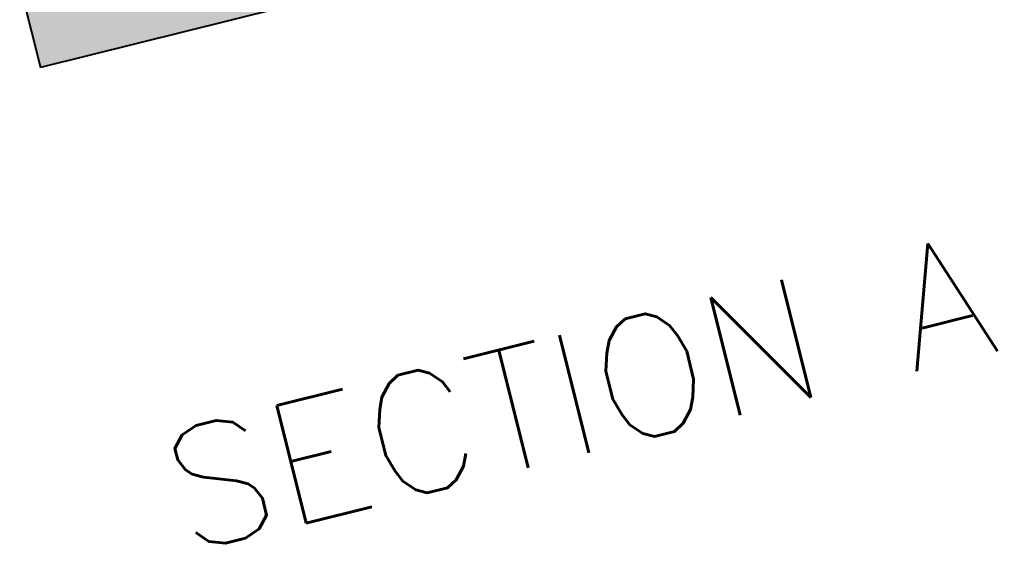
# Model space of a CAD drawing. Header units: inches. Extents: x 122939 to 389145, y 29603 to 574065.
# Drawn here: x 336060 to 340144, y 502513 to 504669 of the extents above; entities that cross this region are included whole.
import ezdxf

# ---------------------------------------------------------------- set-up
doc = ezdxf.new("R2010")
doc.units = ezdxf.units.IN
doc.header["$MEASUREMENT"] = 0
for name, color, linetype in [('A-TEXT', 7, 'Continuous'), ('A-WALL', 7, 'Continuous'), ('Calliper_wall hatch_CHB', 8, 'Continuous')]:
    doc.layers.add(name, color=color, linetype=linetype)
doc.styles.add('romans', font='romans.shx')

msp = doc.modelspace()

# ---------------------------------------------------------------- hatches: boundary and pattern name
at = {"layer": 'Calliper_wall hatch_CHB', "ltscale": 300}
h = msp.add_hatch(dxfattribs=at)
h.set_pattern_fill('AR-CONC', color=256, scale=10, style=0)
h.set_pattern_definition([(63.971423, (252734.533, 457684.53), (71.11917, 11.22781), [7.5, -82.5]), (8.97142, (252734.53, 457684.53), (-31.625426, 69.643965), [6, -66]), (114.42287, (252740.46, 457685.464), (39.493744, 80.871776), [6.37402, -70.11421]), (60.15562, (252729.7, 457703.94), (107.5631, 9.70499), [11.25, -123.75]), (110.60706, (252738.67, 457704.75), (67.1822, 117.09634), [9.56103, -105.17138]), (5.15559, (252729.7, 457703.94), (67.1822, 117.09634), [9, -99]), (34.971423, (252740.616, 457701.5), (67.645578, -24.659192), [7.5, -82.5]), (339.97142, (252740.616, 457701.5), (6.103844, 76.244295), [6, -66]), (85.42287, (252746.25, 457699.444), (73.74942, 51.5851), [6.37402, -70.11421]), (51.471423, (252734.533, 457684.53), (-6.857308, 32.598146), [0, -65.2, 0, -67, 0, -66.25]), (21.471423, (252734.533, 457684.53), (16.006101, 44.62585), [0, -38.2, 0, -63.7, 0, -25.25]), (341.471423, (252712.893, 457679.145), (52.347558, 10.6997366), [0, -25, 0, -78, 0, -103.5]), (331.471423, (252703.19, 457676.73), (54.17642, 23.794676), [0, -32.5, 0, -51.8, 0, -73.5])])
h.paths.add_polyline_path([(344123.607, 506715.699), (343780.158, 506630.25), (336083.663, 504715.374), (336144.022, 504472.77), (344183.967, 506473.095)])

# ---------------------------------------------------------------- linework, layer by layer
at = {"layer": 'A-WALL'}
for p in [(344183.967, 506473.095, 0), (336059.519, 504812.416, 0)]:
    msp.add_line(p, (336144.022, 504472.77, 0), dxfattribs=at)

# ---------------------------------------------------------------- texts
at = {"layer": 'A-TEXT', "style": 'romans'}
msp.add_text('SECTION A', height=500, rotation=13.971423, dxfattribs=at).set_placement((336739.859, 502471.161, 0))

doc.saveas('drawing.dxf')
